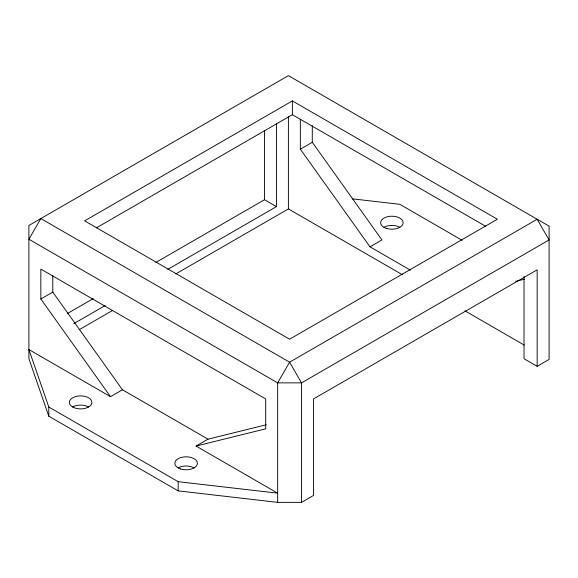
<?xml version="1.0" encoding="UTF-8"?>
<svg xmlns="http://www.w3.org/2000/svg" width="578" height="578" viewBox="0 0 578 578"><rect width="100%" height="100%" fill="white"/><g stroke="black" fill="none" stroke-linecap="round" stroke-linejoin="round"><path stroke-width="0.87" d="M292.381 100.919L84.619 220.868L289.6 339.207L497.362 219.257L292.381 100.919L292.381 114.704L96.338 227.891M122.435 389.767L110.492 396.66L40.843 298.999L52.779 292.1L122.435 389.767L208.008 439.172L266.335 424.736M410.445 270.186L369.992 246.835L300.343 149.175L312.286 142.282L312.286 125.585M67.431 313.514L93.239 298.616M155.807 262.491L264.522 199.728L276.465 206.621L276.465 123.8M73.897 323.572L105.182 305.509M167.75 269.384L276.465 206.621M79.107 329.756L112.688 310.364M175.943 273.849L288.4 208.918L402.425 274.745M369.992 246.835L381.935 239.942L312.286 142.282M110.492 396.66L28.9 349.553L48.798 406.999L178.154 481.676L277.657 493.171L196.065 446.064L208.008 439.172M301.535 502.361L313.478 495.469L313.478 398.957L537.157 269.81L537.157 366.322L549.1 359.429L549.1 226.15L288.4 75.639L28.9 225.463L28.9 358.743L48.798 416.189L178.154 490.874L277.657 502.361L301.535 502.361L301.535 382.867L289.6 362.189L40.843 218.571L28.9 239.249L277.657 382.867L301.535 382.867L549.1 239.942L537.157 219.257L289.6 362.189L277.657 382.867L277.657 502.361M515.641 281.37L524.347 279.217M196.065 446.064L265.714 428.825L265.714 398.957L40.843 269.124L40.843 298.999M352.334 198.839L399.846 204.323L462.183 240.318M292.381 114.704L485.665 226.294M464.9 310.82L524.253 345.088M537.157 366.322L524.022 358.743L524.022 276.66M300.343 119.299L300.343 149.175M288.4 116.38L288.4 208.918M264.522 130.411L264.522 199.728M178.154 481.676L178.154 490.874M52.779 275.41L52.779 292.555M48.798 406.999L48.798 416.189M178.154 467.891A11.257 6.503 0 0 1 194.078 467.891M72.683 406.999A11.257 6.503 0 0 0 91.512 404.087A11.257 6.503 0 0 0 77.727 396.125A11.257 6.503 0 0 0 72.683 406.999A11.257 6.503 0 0 1 88.6 406.999M383.922 227.306A11.257 6.503 0 0 1 399.846 227.306M180.488 468.924A11.257 6.503 0 0 0 197.373 463.296A11.257 6.503 0 0 0 180.488 457.668A11.257 6.503 0 0 0 180.488 468.924M386.256 228.332A11.257 6.503 0 0 0 403.141 222.703A11.257 6.503 0 0 0 386.256 217.075A11.257 6.503 0 0 0 386.256 228.332"/></g></svg>
